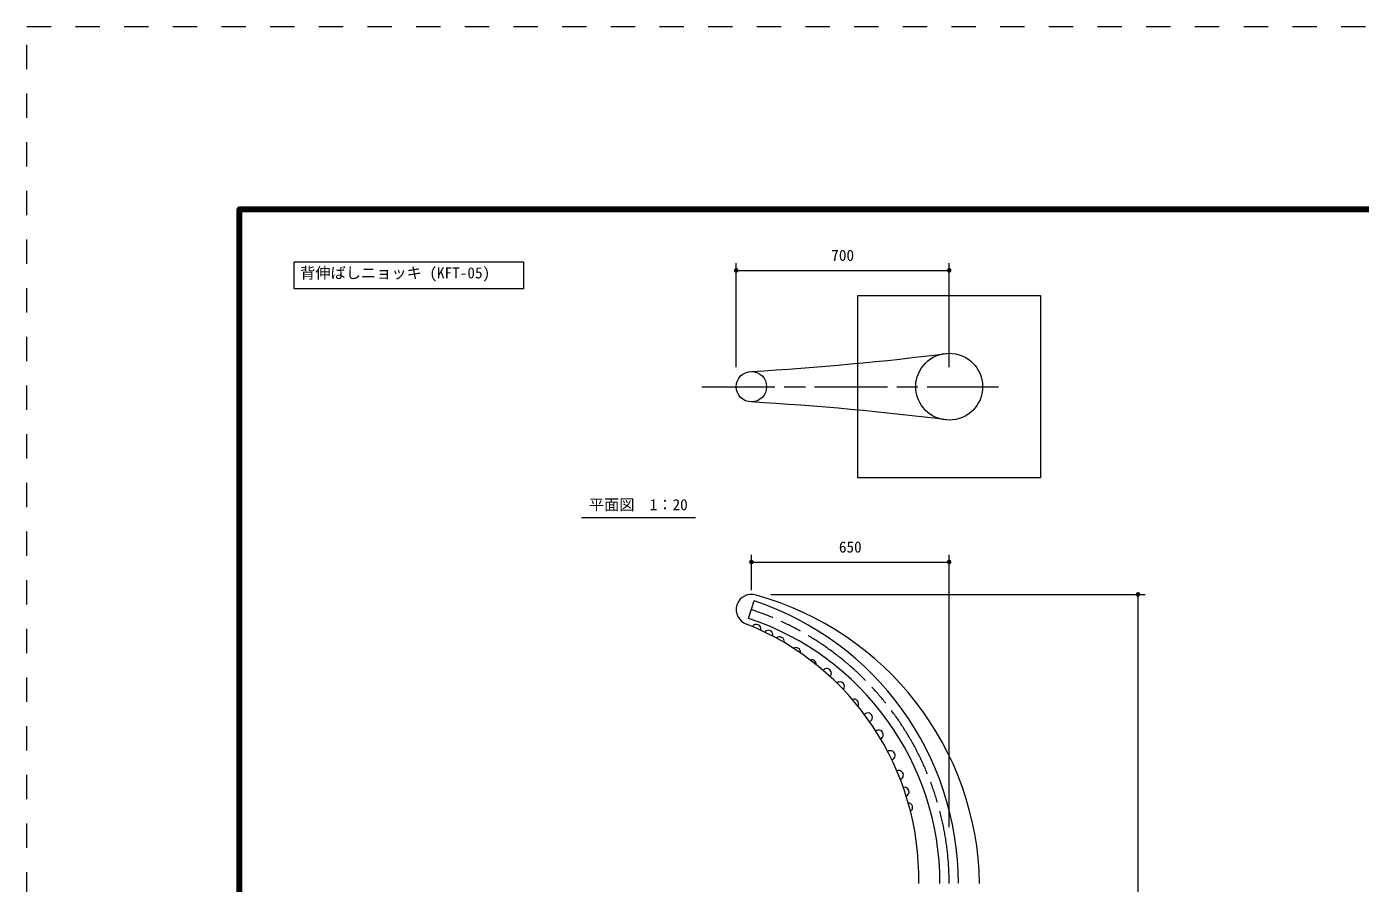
# Model space of a CAD drawing. Units: millimetres at full size, sheet at 1:20. Extents: x -400 to 8800, y -300 to 6240.
# Drawn here: x -400 to 3983, y 3423 to 6240 of the extents above; entities that cross this region are included whole.
import ezdxf
from ezdxf.enums import TextEntityAlignment as Align

# ---------------------------------------------------------------- set-up
doc = ezdxf.new("R2010")
doc.units = ezdxf.units.MM
doc.header["$LTSCALE"] = 20
doc.linetypes.add('CHAIN', pattern=[18.5, 12, -1.5, 3.5, -1.5])
doc.linetypes.add('USER1', pattern=[8, 4, -4])
for name, color, linetype, lineweight in [('D-BMK', 2, 'CHAIN', 13), ('D-STR', 1, 'Continuous', 13), ('D-STR-DIM', 7, 'Continuous', 13), ('D-STR-HTXT', 7, 'Continuous', 13), ('D-STR-TXT', 7, 'Continuous', 13), ('D-TTL', 2, 'Continuous', 140), ('D-TTL-FRAM', 7, 'Continuous', 13)]:
    doc.layers.add(name, color=color, linetype=linetype, lineweight=lineweight)
doc.styles.add('ＭＳ ゴシック', font='')
doc.styles.get('ＭＳ ゴシック').set_extended_font_data('MS Gothic')

# ---------------------------------------------------------------- blocks, each defined once
blk = doc.blocks.new('filled_dot')
at = {"color": 0, "linetype": 'Continuous', "lineweight": -2, "const_width": 1.25}
blk.add_lwpolyline([(-0.625, 0, 1), (0.625, 0, 1)], format="xyb", close=True, dxfattribs=at)

msp = doc.modelspace()

# ---------------------------------------------------------------- linework, layer by layer
at = {"layer": 'D-BMK'}
msp.add_line((1819.56, 5056.15), (2794.58, 5056.15), dxfattribs=at)
msp.add_arc((1682.08, 3421.75), 950, 0.08372, 71.59158, dxfattribs=at)
at = {"layer": 'D-STR'}
for p, q in [((2332.08, 5356.15), (2932.08, 5356.15)), ((2332.08, 4756.15), (2332.08, 5356.15)), ((2932.08, 5356.15), (2932.08, 4756.15)), ((2932.08, 4756.15), (2332.08, 4756.15)), ((1972.52, 4294.44), (1991.63, 4351.84))]:
    msp.add_line(p, q, dxfattribs=at)
for centre, radius in [((2632.08, 5056.15), 110), ((1982.07, 5056.15), 50)]:
    msp.add_circle(centre, radius, dxfattribs=at)
for centre, radius, start, end in [((1388.41, 15088.51), 10000, 273.40343, 277.14421), ((1388.41, -4976.21), 10000, 82.85579, 86.59657), ((1982.08, 4323.14), 50, 71.59158, 251.59158), ((1682.08, 3421.75), 980.25, 0.08372, 71.59158), ((1732.22, 3406.51), 1000, 0.95274, 74.59435), ((1632.23, 3439.99), 900, 358.92723, 68.21222), ((1682.08, 3421.75), 919.75, 0.08372, 71.59158), ((1998.07, 4259.76), 15, 344.32933, 147.57174), ((2037.98, 4240.27), 15, 343.17024, 143.05866), ((2075.03, 4218.88), 15, 345.56771, 135.19655), ((2128.44, 4183.22), 15, 350.8824, 121.66136), ((2180.12, 4142.94), 15, 357.38759, 106.74652), ((2229.76, 4114.28), 15, 314.35784, 142.55001), ((2273.21, 4070.83), 15, 316.59184, 132.49565), ((2319.38, 4014.08), 15, 327.24759, 112.50832), ((2364.82, 3968.65), 15, 292.19158, 139.43918), ((2400.31, 3912.02), 15, 295.24118, 127.90595), ((2439.36, 3844.39), 15, 285.51108, 127.71481), ((2466.55, 3779.08), 15, 291.62428, 111.69633), ((2485.16, 3724.22), 15, 291.62428, 105.236), ((2497.05, 3673.08), 15, 301.37647, 88.79258)]:
    msp.add_arc(centre, radius, start, end, dxfattribs=at)
at = {"layer": 'D-STR-DIM'}
for p, q in [((1932.07, 5119.95), (1932.07, 5462.73)), ((1932.07, 5438.73), (2632.08, 5438.73)), ((2632.08, 5119.95), (2632.08, 5462.73)), ((1982.08, 4386.94), (1982.08, 4503.75)), ((1982.08, 4479.75), (2632.08, 4479.75)), ((2632.08, 3607.94), (2632.08, 4503.75)), ((2045.88, 4373.14), (3276.58, 4373.14)), ((3252.58, 4373.14), (3252.58, 1973.14))]:
    msp.add_line(p, q, dxfattribs=at)
at = {"layer": 'D-STR-TXT'}
msp.add_line((1423.36, 4626.51), (1797.75, 4626.51), dxfattribs=at)
at = {"layer": 'D-TTL', "color": 5, "linetype": 'USER1', "lineweight": 13}
msp.add_lwpolyline([(-400, -300), (-400, 6240), (8800, 6240), (8800, -300)], close=True, dxfattribs=at)
at = {"layer": 'D-TTL'}
msp.add_lwpolyline([(300, 300), (300, 5640), (8100, 5640), (8100, 300)], close=True, dxfattribs=at)
at = {"layer": 'D-TTL-FRAM', "color": 2}
msp.add_lwpolyline([(479.35, 5467.15), (1232.61, 5467.15), (1232.61, 5377.96), (479.35, 5377.96)], close=True, dxfattribs=at)

# ---------------------------------------------------------------- block references
at = {"layer": 'D-STR-DIM', "xscale": 6, "yscale": 6}
for p in [(1932.07, 5438.73), (1982.08, 4479.75)]:
    msp.add_blockref('filled_dot', p, dxfattribs=at)
for p, rotation in [((2632.08, 5438.73), 180), ((2632.08, 4479.75), 180), ((3252.58, 4373.14), 270)]:
    msp.add_blockref('filled_dot', p, dxfattribs=dict(at, rotation=rotation))

# ---------------------------------------------------------------- texts
at = {"layer": 'D-STR-DIM', "style": 'ＭＳ ゴシック'}
for s, p in [('700', (2282.07, 5506.48)), ('650', (2307.08, 4547.51))]:
    msp.add_text(s, height=36.66, dxfattribs=at).set_placement(p, align=Align.TOP_CENTER)
at = {"layer": 'D-STR-HTXT', "style": 'ＭＳ ゴシック'}
msp.add_text('背伸ばしニョッキ (KFT-05)', height=36.66, dxfattribs=at).set_placement((498.82, 5448.77), align=Align.TOP_LEFT)
at = {"layer": 'D-STR-TXT', "style": 'ＭＳ ゴシック'}
msp.add_text('平面図\u30001：20', height=36.66, dxfattribs=at).set_placement((1610.31, 4686.51), align=Align.TOP_CENTER)

doc.saveas('drawing.dxf')
